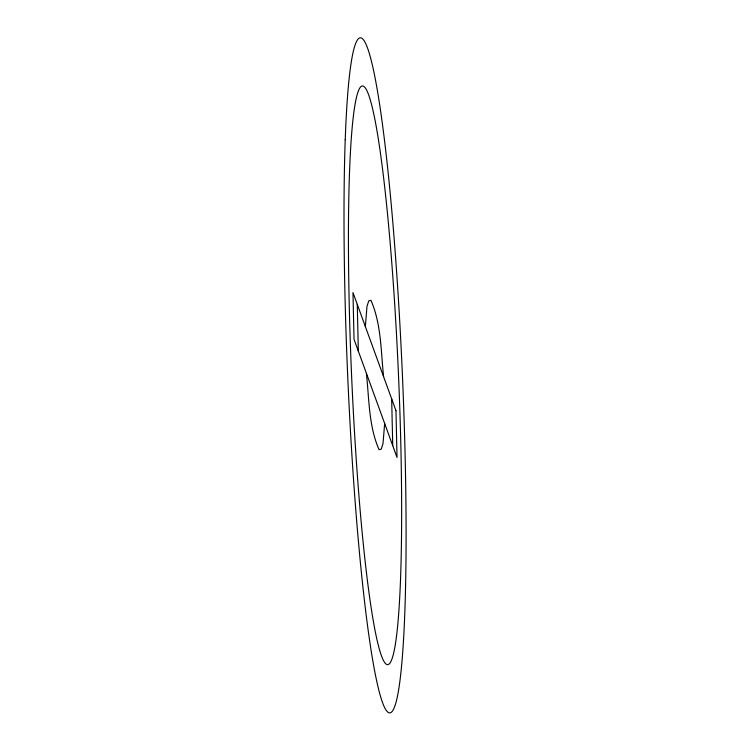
<?xml version="1.0" encoding="UTF-8"?>
<svg xmlns="http://www.w3.org/2000/svg" width="750" height="750" viewBox="0 0 750 750"><rect width="100%" height="100%" fill="white"/><g stroke="black" fill="none" stroke-linecap="round" stroke-linejoin="round"><path stroke-width="1.12" d="M365.344 326.559L366.975 306.459L368.747 300.872L370.941 300.328C381.375 324.066 380.841 351.225 383.597 376.688M384.656 423.441L383.025 443.541L381.253 449.128L379.059 449.672C368.625 425.934 369.159 398.775 366.403 373.312M391.669 398.888L392.728 445.631M357.272 304.369L358.331 351.112M395.972 410.7L352.969 292.547L354.028 339.3L397.031 457.453L395.972 410.7M349.481 173.362A289.584 23.438 87.5 0 0 381.347 655.5A289.584 23.438 87.5 0 0 394.172 296.147A289.584 23.438 87.5 0 0 349.481 173.362M345.225 139.753A337.847 27.347 87.5 0 0 382.406 702.244A337.847 27.347 87.5 0 0 397.369 283.003A337.847 27.347 87.5 0 0 345.225 139.753"/></g></svg>
